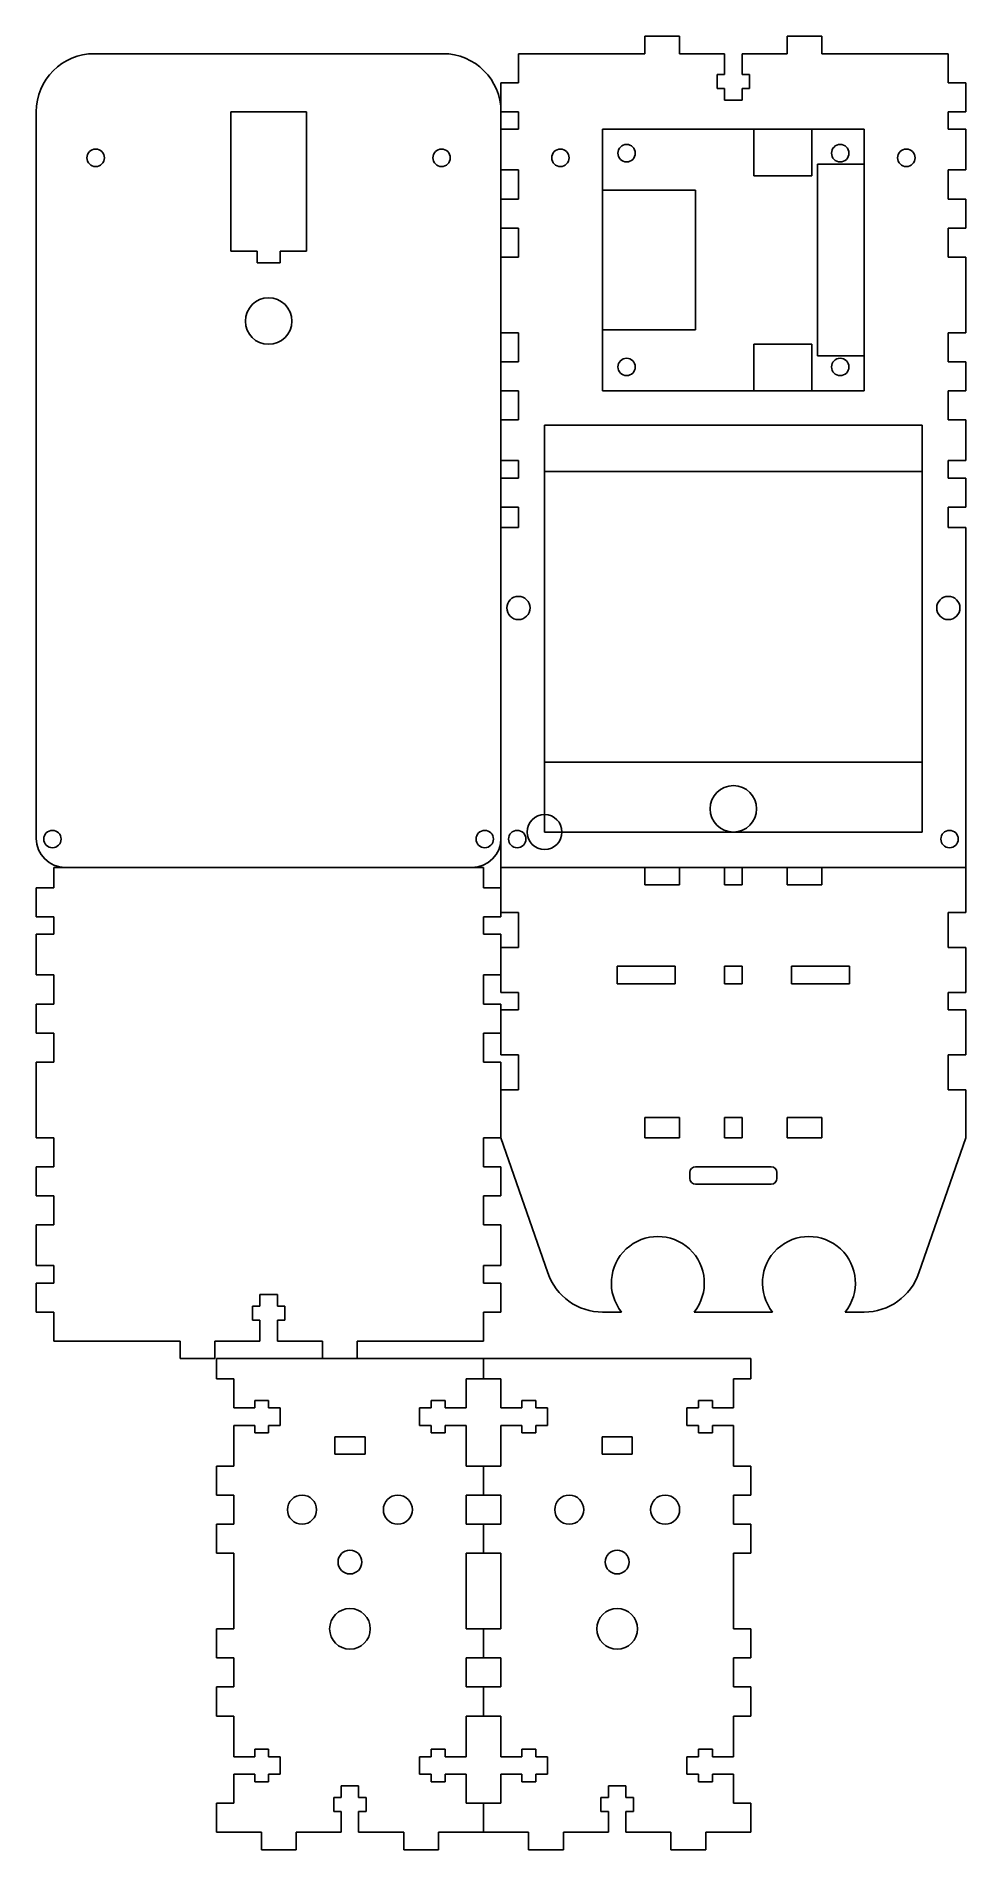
# Model space of a CAD drawing. Header units: inches. Extents: x 578 to 738, y -415 to -103.
import ezdxf

# ---------------------------------------------------------------- set-up
doc = ezdxf.new("R2010")
doc.units = ezdxf.units.IN
doc.header["$MEASUREMENT"] = 0

msp = doc.modelspace()

# ---------------------------------------------------------------- linework, layer by layer
for p, q in [((588.39, -106.04), (648.39, -106.04)), ((661.39, -106.04), (661.39, -111.04)), ((661.39, -106.04), (683.14, -106.04)), ((683.14, -106.04), (683.14, -103.04)), ((689.14, -103.04), (683.14, -103.04)), ((689.14, -106.04), (689.14, -103.04)), ((689.14, -106.04), (696.89, -106.04)), ((696.89, -106.04), (696.89, -109.64)), ((699.89, -106.04), (707.64, -106.04)), ((699.89, -106.04), (699.89, -109.64)), ((707.64, -106.04), (707.64, -103.04)), ((707.64, -103.04), (713.64, -103.04)), ((713.64, -106.04), (713.64, -103.04)), ((713.64, -106.04), (735.39, -106.04)), ((735.39, -106.04), (735.39, -111.04)), ((661.39, -111.04), (658.39, -111.04)), ((658.39, -254.54), (658.39, -111.04)), ((695.59, -109.64), (696.89, -109.64)), ((695.59, -109.64), (695.59, -112.04)), ((695.59, -112.04), (696.89, -112.04)), ((696.89, -112.04), (696.89, -114.04)), ((699.89, -109.64), (701.19, -109.64)), ((699.89, -112.04), (701.19, -112.04)), ((699.89, -112.04), (699.89, -114.04)), ((701.19, -109.64), (701.19, -112.04)), ((735.39, -111.04), (738.39, -111.04)), ((738.39, -111.04), (738.39, -116.04)), ((696.89, -114.04), (699.89, -114.04)), ((578.39, -116.04), (578.39, -241.04)), ((611.89, -116.04), (624.89, -116.04)), ((611.89, -116.04), (611.89, -140.04)), ((624.89, -116.04), (624.89, -140.04)), ((658.39, -116.04), (661.39, -116.04)), ((661.39, -116.04), (661.39, -119.04)), ((738.39, -116.04), (735.39, -116.04)), ((735.39, -116.04), (735.39, -119.04)), ((661.39, -119.04), (658.39, -119.04)), ((735.39, -119.04), (738.39, -119.04)), ((738.39, -119.04), (738.39, -126.04)), ((661.39, -126.04), (658.39, -126.04)), ((661.39, -126.04), (661.39, -131.04)), ((735.39, -126.04), (735.39, -131.04)), ((735.39, -126.04), (738.39, -126.04)), ((661.39, -131.04), (658.39, -131.04)), ((735.39, -131.04), (738.39, -131.04)), ((738.39, -131.04), (738.39, -136.04)), ((661.39, -136.04), (658.39, -136.04)), ((661.39, -136.04), (661.39, -141.04)), ((735.39, -136.04), (735.39, -141.04)), ((735.39, -136.04), (738.39, -136.04)), ((611.89, -140.04), (616.39, -140.04)), ((616.39, -140.04), (616.39, -142.04)), ((620.39, -140.04), (624.89, -140.04)), ((620.39, -140.04), (620.39, -142.04)), ((616.39, -142.04), (620.39, -142.04)), ((661.39, -141.04), (658.39, -141.04)), ((735.39, -141.04), (738.39, -141.04)), ((738.39, -141.04), (738.39, -154.04)), ((658.39, -154.04), (661.39, -154.04)), ((661.39, -154.04), (661.39, -159.04)), ((735.39, -154.04), (735.39, -159.04)), ((738.39, -154.04), (735.39, -154.04)), ((658.39, -159.04), (661.39, -159.04)), ((738.39, -159.04), (735.39, -159.04)), ((738.39, -159.04), (738.39, -164.04)), ((658.39, -164.04), (661.39, -164.04)), ((661.39, -164.04), (661.39, -169.04)), ((735.39, -164.04), (735.39, -169.04)), ((738.39, -164.04), (735.39, -164.04)), ((658.39, -169.04), (661.39, -169.04)), ((738.39, -169.04), (735.39, -169.04)), ((738.39, -169.04), (738.39, -176.04)), ((658.39, -176.04), (661.39, -176.04)), ((661.39, -176.04), (661.39, -179.04)), ((738.39, -176.04), (735.39, -176.04)), ((735.39, -176.04), (735.39, -179.04)), ((661.39, -179.04), (658.39, -179.04)), ((735.39, -179.04), (738.39, -179.04)), ((738.39, -179.04), (738.39, -184.04)), ((658.39, -184.04), (661.39, -184.04)), ((661.39, -184.04), (661.39, -187.54)), ((735.39, -184.04), (735.39, -187.54)), ((738.39, -184.04), (735.39, -184.04)), ((661.39, -187.54), (658.39, -187.54)), ((735.39, -187.54), (738.39, -187.54)), ((738.39, -253.79), (738.39, -187.54)), ((581.39, -249.54), (581.39, -246.04)), ((655.39, -246.04), (581.39, -246.04)), ((655.39, -249.54), (655.39, -246.04)), ((658.39, -246.04), (738.39, -246.04)), ((683.14, -246.04), (683.14, -249.04)), ((689.14, -246.04), (689.14, -249.04)), ((696.89, -249.04), (696.89, -246.04)), ((699.89, -246.04), (699.89, -249.04)), ((707.64, -246.04), (707.64, -249.04)), ((713.64, -246.04), (713.64, -249.04)), ((578.39, -254.54), (578.39, -249.54)), ((578.39, -249.54), (581.39, -249.54)), ((658.39, -249.54), (655.39, -249.54)), ((689.14, -249.04), (683.14, -249.04)), ((699.89, -249.04), (696.89, -249.04)), ((707.64, -249.04), (713.64, -249.04)), ((581.39, -254.54), (578.39, -254.54)), ((581.39, -257.54), (581.39, -254.54)), ((655.39, -257.54), (655.39, -254.54)), ((655.39, -254.54), (658.39, -254.54)), ((658.39, -253.79), (661.39, -253.79)), ((661.39, -259.79), (661.39, -253.79)), ((738.39, -253.79), (735.39, -253.79)), ((735.39, -259.79), (735.39, -253.79)), ((578.39, -264.54), (578.39, -257.54)), ((578.39, -257.54), (581.39, -257.54)), ((658.39, -257.54), (655.39, -257.54)), ((658.39, -267.54), (658.39, -257.54)), ((658.39, -259.79), (661.39, -259.79)), ((738.39, -259.79), (735.39, -259.79)), ((738.39, -267.54), (738.39, -259.79)), ((578.39, -264.54), (581.39, -264.54)), ((581.39, -269.54), (581.39, -264.54)), ((655.39, -269.54), (655.39, -264.54)), ((658.39, -264.54), (655.39, -264.54)), ((678.39, -266.04), (678.39, -263.04)), ((688.39, -263.04), (678.39, -263.04)), ((688.39, -266.04), (688.39, -263.04)), ((696.89, -266.04), (696.89, -263.04)), ((699.89, -263.04), (696.89, -263.04)), ((699.89, -266.04), (699.89, -263.04)), ((708.39, -266.04), (708.39, -263.04)), ((718.39, -263.04), (708.39, -263.04)), ((718.39, -266.04), (718.39, -263.04)), ((661.39, -267.54), (658.39, -267.54)), ((661.39, -270.54), (661.39, -267.54)), ((688.39, -266.04), (678.39, -266.04)), ((699.89, -266.04), (696.89, -266.04)), ((718.39, -266.04), (708.39, -266.04)), ((735.39, -270.54), (735.39, -267.54)), ((735.39, -267.54), (738.39, -267.54)), ((578.39, -274.54), (578.39, -269.54)), ((578.39, -269.54), (581.39, -269.54)), ((658.39, -269.54), (655.39, -269.54)), ((658.39, -269.54), (658.39, -278.29)), ((658.39, -270.54), (661.39, -270.54)), ((738.39, -270.54), (735.39, -270.54)), ((738.39, -270.54), (738.39, -278.29)), ((578.39, -274.54), (581.39, -274.54)), ((581.39, -279.54), (581.39, -274.54)), ((655.39, -279.54), (655.39, -274.54)), ((658.39, -274.54), (655.39, -274.54)), ((578.39, -279.54), (581.39, -279.54)), ((578.39, -292.54), (578.39, -279.54)), ((658.39, -279.54), (655.39, -279.54)), ((658.39, -278.29), (661.39, -278.29)), ((658.39, -292.54), (658.39, -279.54)), ((661.39, -278.29), (661.39, -284.29)), ((738.39, -278.29), (735.39, -278.29)), ((735.39, -278.29), (735.39, -284.29)), ((658.39, -284.29), (661.39, -284.29)), ((738.39, -284.29), (735.39, -284.29)), ((738.39, -284.29), (738.39, -292.54)), ((683.14, -292.54), (683.14, -289.04)), ((689.14, -289.04), (683.14, -289.04)), ((689.14, -292.54), (689.14, -289.04)), ((699.89, -289.04), (696.89, -289.04)), ((696.89, -289.04), (696.89, -292.54)), ((699.89, -292.54), (699.89, -289.04)), ((707.64, -292.54), (707.64, -289.04)), ((707.64, -289.04), (713.64, -289.04)), ((713.64, -292.54), (713.64, -289.04)), ((581.39, -292.54), (578.39, -292.54)), ((581.39, -297.54), (581.39, -292.54)), ((655.39, -297.54), (655.39, -292.54)), ((655.39, -292.54), (658.39, -292.54)), ((666.44, -315.81), (658.39, -292.54)), ((689.14, -292.54), (683.14, -292.54)), ((699.89, -292.54), (696.89, -292.54)), ((713.64, -292.54), (707.64, -292.54)), ((730.34, -315.81), (738.39, -292.54)), ((578.39, -302.54), (578.39, -297.54)), ((581.39, -297.54), (578.39, -297.54)), ((655.39, -297.54), (658.39, -297.54)), ((658.39, -302.54), (658.39, -297.54)), ((690.89, -299.54), (690.89, -298.54)), ((691.89, -297.54), (704.89, -297.54)), ((705.89, -299.54), (705.89, -298.54)), ((581.39, -302.54), (578.39, -302.54)), ((581.39, -307.54), (581.39, -302.54)), ((655.39, -307.54), (655.39, -302.54)), ((655.39, -302.54), (658.39, -302.54)), ((691.89, -300.54), (704.89, -300.54)), ((578.39, -314.54), (578.39, -307.54)), ((581.39, -307.54), (578.39, -307.54)), ((655.39, -307.54), (658.39, -307.54)), ((658.39, -314.54), (658.39, -307.54)), ((581.39, -314.54), (578.39, -314.54)), ((581.39, -317.54), (581.39, -314.54)), ((655.39, -317.54), (655.39, -314.54)), ((655.39, -314.54), (658.39, -314.54)), ((578.39, -322.54), (578.39, -317.54)), ((578.39, -317.54), (581.39, -317.54)), ((658.39, -317.54), (655.39, -317.54)), ((658.39, -322.54), (658.39, -317.54)), ((619.89, -319.54), (616.89, -319.54)), ((616.89, -321.54), (616.89, -319.54)), ((619.89, -321.54), (619.89, -319.54)), ((581.39, -322.54), (578.39, -322.54)), ((581.39, -327.54), (581.39, -322.54)), ((616.89, -321.54), (615.59, -321.54)), ((615.59, -323.94), (615.59, -321.54)), ((616.89, -323.94), (615.59, -323.94)), ((616.89, -327.54), (616.89, -323.94)), ((621.19, -321.54), (619.89, -321.54)), ((621.19, -323.94), (619.89, -323.94)), ((619.89, -327.54), (619.89, -323.94)), ((621.19, -323.94), (621.19, -321.54)), ((655.39, -322.54), (658.39, -322.54)), ((655.39, -327.54), (655.39, -322.54)), ((675.89, -322.54), (679.15, -322.54)), ((691.64, -322.54), (705.15, -322.54)), ((717.64, -322.54), (720.89, -322.54)), ((603.14, -327.54), (581.39, -327.54)), ((603.14, -327.54), (603.14, -330.54)), ((616.89, -327.54), (609.14, -327.54)), ((609.14, -327.54), (609.14, -330.54)), ((627.64, -327.54), (619.89, -327.54)), ((627.64, -327.54), (627.64, -330.54)), ((655.39, -327.54), (633.64, -327.54)), ((633.64, -327.54), (633.64, -330.54)), ((609.14, -330.54), (603.14, -330.54)), ((609.39, -334.04), (609.39, -330.54)), ((701.39, -330.54), (609.39, -330.54)), ((655.39, -330.54), (655.39, -334.04)), ((701.39, -330.54), (701.39, -334.04)), ((612.39, -334.04), (609.39, -334.04)), ((612.39, -339.04), (612.39, -334.04)), ((652.39, -334.04), (652.39, -339.04)), ((658.39, -334.04), (652.39, -334.04)), ((658.39, -339.04), (658.39, -334.04)), ((701.39, -334.04), (698.39, -334.04)), ((698.39, -334.04), (698.39, -339.04)), ((615.99, -339.04), (612.39, -339.04)), ((615.99, -339.04), (615.99, -337.74)), ((618.39, -337.74), (615.99, -337.74)), ((618.39, -339.04), (618.39, -337.74)), ((620.39, -339.04), (618.39, -339.04)), ((620.39, -342.04), (620.39, -339.04)), ((644.39, -339.04), (644.39, -342.04)), ((646.39, -339.04), (644.39, -339.04)), ((646.39, -337.74), (646.39, -339.04)), ((648.79, -337.74), (646.39, -337.74)), ((648.79, -337.74), (648.79, -339.04)), ((652.39, -339.04), (648.79, -339.04)), ((661.99, -339.04), (658.39, -339.04)), ((664.39, -337.74), (661.99, -337.74)), ((661.99, -339.04), (661.99, -337.74)), ((664.39, -339.04), (664.39, -337.74)), ((666.39, -339.04), (664.39, -339.04)), ((666.39, -342.04), (666.39, -339.04)), ((690.39, -339.04), (690.39, -342.04)), ((692.39, -339.04), (690.39, -339.04)), ((692.39, -337.74), (692.39, -339.04)), ((694.79, -337.74), (692.39, -337.74)), ((694.79, -337.74), (694.79, -339.04)), ((698.39, -339.04), (694.79, -339.04)), ((612.39, -349.04), (612.39, -342.04)), ((615.99, -342.04), (612.39, -342.04)), ((615.99, -343.34), (615.99, -342.04)), ((618.39, -343.34), (618.39, -342.04)), ((620.39, -342.04), (618.39, -342.04)), ((646.39, -342.04), (644.39, -342.04)), ((646.39, -342.04), (646.39, -343.34)), ((652.39, -342.04), (648.79, -342.04)), ((648.79, -342.04), (648.79, -343.34)), ((652.39, -342.04), (652.39, -349.04)), ((658.39, -349.04), (658.39, -342.04)), ((661.99, -342.04), (658.39, -342.04)), ((661.99, -343.34), (661.99, -342.04)), ((664.39, -343.34), (664.39, -342.04)), ((666.39, -342.04), (664.39, -342.04)), ((692.39, -342.04), (690.39, -342.04)), ((692.39, -342.04), (692.39, -343.34)), ((694.79, -342.04), (694.79, -343.34)), ((698.39, -342.04), (694.79, -342.04)), ((698.39, -342.04), (698.39, -349.04)), ((618.39, -343.34), (615.99, -343.34)), ((634.99, -343.99), (629.79, -343.99)), ((629.79, -343.99), (629.79, -346.99)), ((634.99, -346.99), (634.99, -343.99)), ((648.79, -343.34), (646.39, -343.34)), ((664.39, -343.34), (661.99, -343.34)), ((680.99, -343.99), (675.79, -343.99)), ((675.79, -343.99), (675.79, -346.99)), ((680.99, -346.99), (680.99, -343.99)), ((694.79, -343.34), (692.39, -343.34)), ((609.39, -354.04), (609.39, -349.04)), ((612.39, -349.04), (609.39, -349.04)), ((629.79, -346.99), (634.99, -346.99)), ((658.39, -349.04), (652.39, -349.04)), ((655.39, -349.04), (655.39, -354.04)), ((675.79, -346.99), (680.99, -346.99)), ((701.39, -349.04), (698.39, -349.04)), ((701.39, -349.04), (701.39, -354.04)), ((612.39, -354.04), (609.39, -354.04)), ((612.39, -359.04), (612.39, -354.04)), ((652.39, -354.04), (652.39, -359.04)), ((658.39, -354.04), (652.39, -354.04)), ((658.39, -359.04), (658.39, -354.04)), ((698.39, -354.04), (698.39, -359.04)), ((701.39, -354.04), (698.39, -354.04)), ((609.39, -364.04), (609.39, -359.04)), ((612.39, -359.04), (609.39, -359.04)), ((658.39, -359.04), (652.39, -359.04)), ((655.39, -359.04), (655.39, -364.04)), ((701.39, -359.04), (698.39, -359.04)), ((701.39, -359.04), (701.39, -364.04)), ((612.39, -364.04), (609.39, -364.04)), ((612.39, -377.04), (612.39, -364.04)), ((658.39, -364.04), (652.39, -364.04)), ((652.39, -364.04), (652.39, -377.04)), ((658.39, -377.04), (658.39, -364.04)), ((701.39, -364.04), (698.39, -364.04)), ((698.39, -364.04), (698.39, -377.04)), ((609.39, -382.04), (609.39, -377.04)), ((609.39, -377.04), (612.39, -377.04)), ((652.39, -377.04), (658.39, -377.04)), ((655.39, -377.04), (655.39, -382.04)), ((698.39, -377.04), (701.39, -377.04)), ((701.39, -377.04), (701.39, -382.04)), ((609.39, -382.04), (612.39, -382.04)), ((612.39, -387.04), (612.39, -382.04)), ((652.39, -382.04), (652.39, -387.04)), ((652.39, -382.04), (658.39, -382.04)), ((658.39, -387.04), (658.39, -382.04)), ((698.39, -382.04), (698.39, -387.04)), ((698.39, -382.04), (701.39, -382.04)), ((609.39, -392.04), (609.39, -387.04)), ((609.39, -387.04), (612.39, -387.04)), ((652.39, -387.04), (658.39, -387.04)), ((655.39, -387.04), (655.39, -392.04)), ((698.39, -387.04), (701.39, -387.04)), ((701.39, -387.04), (701.39, -392.04)), ((609.39, -392.04), (612.39, -392.04)), ((612.39, -399.04), (612.39, -392.04)), ((652.39, -392.04), (652.39, -399.04)), ((652.39, -392.04), (658.39, -392.04)), ((658.39, -399.04), (658.39, -392.04)), ((698.39, -392.04), (698.39, -399.04)), ((698.39, -392.04), (701.39, -392.04)), ((612.39, -399.04), (615.99, -399.04)), ((615.99, -397.74), (618.39, -397.74)), ((615.99, -399.04), (615.99, -397.74)), ((618.39, -399.04), (618.39, -397.74)), ((618.39, -399.04), (620.39, -399.04)), ((620.39, -402.04), (620.39, -399.04)), ((644.39, -399.04), (644.39, -402.04)), ((644.39, -399.04), (646.39, -399.04)), ((646.39, -397.74), (648.79, -397.74)), ((646.39, -397.74), (646.39, -399.04)), ((648.79, -397.74), (648.79, -399.04)), ((648.79, -399.04), (652.39, -399.04)), ((658.39, -399.04), (661.99, -399.04)), ((661.99, -399.04), (661.99, -397.74)), ((661.99, -397.74), (664.39, -397.74)), ((664.39, -399.04), (664.39, -397.74)), ((664.39, -399.04), (666.39, -399.04)), ((666.39, -402.04), (666.39, -399.04)), ((690.39, -399.04), (690.39, -402.04)), ((690.39, -399.04), (692.39, -399.04)), ((692.39, -397.74), (692.39, -399.04)), ((692.39, -397.74), (694.79, -397.74)), ((694.79, -397.74), (694.79, -399.04)), ((694.79, -399.04), (698.39, -399.04)), ((612.39, -407.04), (612.39, -402.04)), ((612.39, -402.04), (615.99, -402.04)), ((615.99, -403.34), (615.99, -402.04)), ((618.39, -403.34), (618.39, -402.04)), ((618.39, -402.04), (620.39, -402.04)), ((644.39, -402.04), (646.39, -402.04)), ((646.39, -402.04), (646.39, -403.34)), ((648.79, -402.04), (648.79, -403.34)), ((648.79, -402.04), (652.39, -402.04)), ((652.39, -402.04), (652.39, -407.04)), ((658.39, -402.04), (661.99, -402.04)), ((658.39, -407.04), (658.39, -402.04)), ((661.99, -403.34), (661.99, -402.04)), ((664.39, -403.34), (664.39, -402.04)), ((664.39, -402.04), (666.39, -402.04)), ((690.39, -402.04), (692.39, -402.04)), ((692.39, -402.04), (692.39, -403.34)), ((694.79, -402.04), (694.79, -403.34)), ((694.79, -402.04), (698.39, -402.04)), ((698.39, -402.04), (698.39, -407.04)), ((615.99, -403.34), (618.39, -403.34)), ((633.89, -404.04), (630.89, -404.04)), ((630.89, -406.04), (630.89, -404.04)), ((633.89, -406.04), (633.89, -404.04)), ((646.39, -403.34), (648.79, -403.34)), ((661.99, -403.34), (664.39, -403.34)), ((676.89, -404.04), (679.89, -404.04)), ((676.89, -406.04), (676.89, -404.04)), ((679.89, -406.04), (679.89, -404.04)), ((692.39, -403.34), (694.79, -403.34)), ((609.39, -407.04), (612.39, -407.04)), ((609.39, -412.04), (609.39, -407.04)), ((630.89, -406.04), (629.59, -406.04)), ((629.59, -408.44), (629.59, -406.04)), ((630.89, -408.44), (629.59, -408.44)), ((630.89, -412.04), (630.89, -408.44)), ((635.19, -406.04), (633.89, -406.04)), ((635.19, -408.44), (633.89, -408.44)), ((633.89, -412.04), (633.89, -408.44)), ((635.19, -408.44), (635.19, -406.04)), ((652.39, -407.04), (658.39, -407.04)), ((655.39, -412.04), (655.39, -407.04)), ((675.59, -406.04), (676.89, -406.04)), ((675.59, -408.44), (675.59, -406.04)), ((675.59, -408.44), (676.89, -408.44)), ((676.89, -412.04), (676.89, -408.44)), ((679.89, -406.04), (681.19, -406.04)), ((679.89, -408.44), (681.19, -408.44)), ((679.89, -412.04), (679.89, -408.44)), ((681.19, -408.44), (681.19, -406.04)), ((698.39, -407.04), (701.39, -407.04)), ((701.39, -407.04), (701.39, -412.04)), ((617.14, -412.04), (609.39, -412.04)), ((617.14, -412.04), (617.14, -415.04)), ((630.89, -412.04), (623.14, -412.04)), ((623.14, -412.04), (623.14, -415.04)), ((633.89, -412.04), (641.64, -412.04)), ((641.64, -412.04), (641.64, -415.04)), ((647.64, -412.04), (663.14, -412.04)), ((647.64, -412.04), (647.64, -415.04)), ((663.14, -412.04), (663.14, -415.04)), ((676.89, -412.04), (669.14, -412.04)), ((669.14, -412.04), (669.14, -415.04)), ((679.89, -412.04), (687.64, -412.04)), ((687.64, -412.04), (687.64, -415.04)), ((693.64, -412.04), (701.39, -412.04)), ((693.64, -412.04), (693.64, -415.04)), ((623.14, -415.04), (617.14, -415.04)), ((641.64, -415.04), (647.64, -415.04)), ((669.14, -415.04), (663.14, -415.04)), ((687.64, -415.04), (693.64, -415.04))]:
    msp.add_line(p, q)
at = {"color": 6}
for p, q in [((720.89, -119.04), (675.89, -119.04)), ((675.89, -119.04), (675.89, -164.04)), ((701.89, -127.04), (701.89, -119.04)), ((711.89, -127.04), (711.89, -119.04)), ((720.89, -164.04), (720.89, -119.04)), ((711.89, -127.04), (701.89, -127.04)), ((712.89, -158.04), (712.89, -125.04)), ((720.89, -125.04), (712.89, -125.04)), ((675.89, -129.54), (691.89, -129.54)), ((691.89, -129.54), (691.89, -153.54)), ((675.89, -153.54), (691.89, -153.54)), ((701.89, -164.04), (701.89, -156.04)), ((701.89, -156.04), (711.89, -156.04)), ((711.89, -164.04), (711.89, -156.04)), ((712.89, -158.04), (720.89, -158.04)), ((675.89, -164.04), (720.89, -164.04))]:
    msp.add_line(p, q, dxfattribs=at)
at = {"color": 1}
for p, q in [((730.89, -169.95), (665.89, -169.95)), ((665.89, -169.95), (665.89, -239.95)), ((730.89, -239.95), (730.89, -169.95)), ((665.89, -239.95), (730.89, -239.95))]:
    msp.add_line(p, q, dxfattribs=at)
at = {"color": 3}
for p, q in [((730.89, -177.95), (665.89, -177.95)), ((665.89, -227.95), (730.89, -227.95))]:
    msp.add_line(p, q, dxfattribs=at)
for centre, radius in [((680.01, -123.16), 1.5), ((716.78, -123.16), 1.5), ((588.62, -123.95), 1.5), ((648.16, -123.95), 1.5), ((668.62, -123.95), 1.5), ((728.16, -123.95), 1.5), ((618.39, -152.04), 4), ((680.01, -159.93), 1.5), ((716.78, -159.93), 1.5), ((661.39, -201.4), 2), ((735.39, -201.4), 2), ((698.39, -235.95), 4), ((665.89, -239.95), 3), ((581.18, -241.16), 1.5), ((655.6, -241.16), 1.5), ((661.18, -241.16), 1.5), ((735.6, -241.16), 1.5), ((624.14, -356.54), 2.5), ((640.64, -356.54), 2.5), ((670.14, -356.54), 2.5), ((686.64, -356.54), 2.5), ((632.39, -365.54), 2.05), ((678.39, -365.54), 2.05), ((632.39, -377.04), 3.5), ((678.39, -377.04), 3.5)]:
    msp.add_circle(centre, radius)
for centre, radius, start, end in [((588.39, -116.04), 10, 90, 180), ((648.39, -116.04), 10, 0, 90), ((583.39, -241.04), 5, 180, 270), ((653.39, -241.04), 5, 270, 0), ((691.89, -298.54), 1, 90, 180), ((704.89, -298.54), 1, 0, 90), ((691.89, -299.54), 1, 180, 270), ((704.89, -299.54), 1, 270, 0), ((685.39, -317.54), 8, 321.3178, 218.6822), ((711.39, -317.54), 8, 321.3178, 218.6822), ((675.89, -312.54), 10, 199.0814, 270), ((720.89, -312.54), 10, 270, 340.9186)]:
    msp.add_arc(centre, radius, start, end)

doc.saveas('drawing.dxf')
